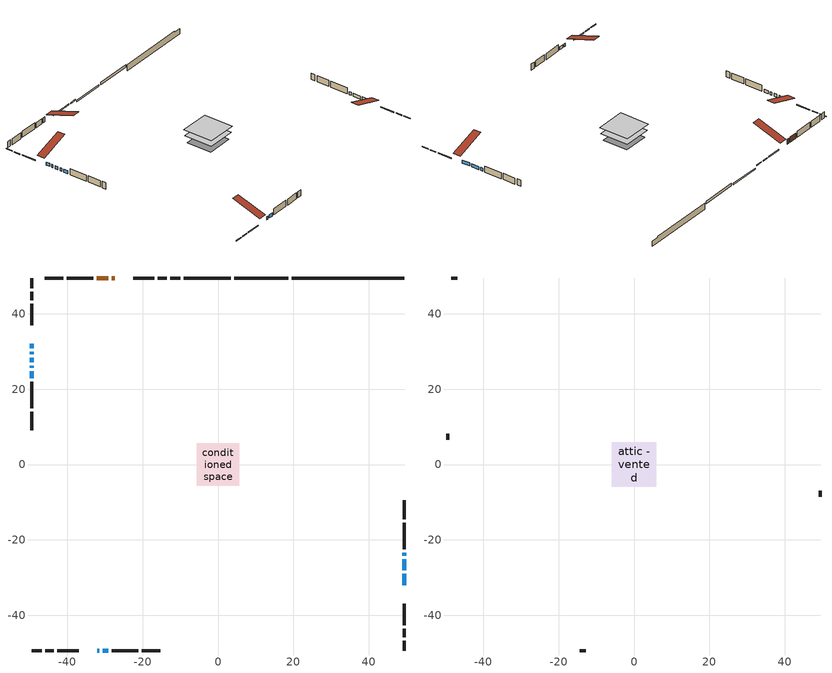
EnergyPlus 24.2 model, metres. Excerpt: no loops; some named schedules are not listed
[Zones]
conditioned space
 floor adiabatic (Floor2 construction): -2.59,-2.59 -2.59,2.59 2.59,2.59 2.59,-2.59 z1.01
 floor adiabatic (Floor3 construction): -1.99,-1.99 -1.99,1.99 1.99,1.99 1.99,-1.99 z1.01
 floor adiabatic (AdiabaticFloorConstruction): -5.69,-5.69 -5.69,5.69 5.69,5.69 5.69,-5.69 z1.01
 floor foundation (Slab1 construction): -5.1,-5.1 -5.1,5.1 5.1,5.1 5.1,-5.1 z-1.83
 floor foundation (Slab2 construction): -2.39,-2.39 -2.39,2.39 2.39,2.39 2.39,-2.39 z0
 floor foundation (Slab2 construction 1): -2.23,-2.23 -2.23,2.23 2.23,2.23 2.23,-2.23 z0
 wall outside (RimJoist1 construction): -9.99,49.49 -12.67,49.49 / -49.49,-49.49 -46.81,-49.49 / -49.49,49.49 -49.49,46.81 / 49.49,-49.49 49.49,-46.81 z1.01:1.31
 wall outside (RimJoist2 construction): -13.6,49.49 -15.95,49.49 / -45.88,-49.49 -43.53,-49.49 / -49.49,45.88 -49.49,43.53 / 49.49,-45.88 49.49,-43.53 z1.01:1.31
 wall outside (RimJoist3 construction): -16.87,49.49 -22.48,49.49 / -42.61,-49.49 -37,-49.49 / -49.49,42.61 -49.49,37 / 49.49,-42.61 49.49,-37 z1.01:1.31
 wall outside (AdiabaticWallConstruction 1): -27.38,49.49 -28.2,49.49 / -29.12,49.49 -32.22,49.49 z1.01:3.04
 wall outside (AdiabaticWallConstruction): -49.49,32.1 -49.49,30.79 / 49.49,-32.1 49.49,-29.03 / -49.49,29.87 -49.49,29.32 / -32.1,-49.49 -31.55,-49.49 / -49.49,28.4 -49.49,27.18 / -49.49,26.25 -49.49,25.63 / 49.49,-28.11 49.49,-25.17 / -30.63,-49.49 -29.1,-49.49 / -49.49,24.7 -49.49,22.87 / 49.49,-24.24 49.49,-23.36 z1.01:2.23
 wall outside (Wall1 construction): -33.15,49.49 -40.11,49.49 / -28.17,-49.49 -21.21,-49.49 / -49.49,21.94 -49.49,14.98 / 49.49,-22.43 49.49,-15.47 z1.01:3.45
 wall outside (Wall2 construction): -41.04,49.49 -46.04,49.49 / -20.28,-49.49 -15.28,-49.49 / -49.49,14.05 -49.49,9.05 / 49.49,-14.54 49.49,-9.54 z1.01:3.45
 wall foundation (FoundationWall1 construction): 19.62,49.49,-1.83 19.62,49.49,0.61 46.51,49.49,0.61 46.51,49.49,0.17 49.49,49.49,0.17 49.49,49.49,-1.83
 wall foundation (FoundationWall2 construction): 18.7,49.49 4.37,49.49 z0:1.01
 wall foundation (FoundationWall3 construction): 3.44,49.49 -9.06,49.49 z0:0.51
 window (WindowConstruction): -49.49,32.1 -49.49,30.79 z1.01:2.23
 window (WindowConstruction 7): 49.49,-32.1 49.49,-29.03 z1.01:2.23
 window (WindowConstruction 8): -49.49,29.87 -49.49,29.32 z1.01:2.23
 window (WindowConstruction 9): -32.1,-49.49 -31.55,-49.49 z1.01:2.23
 window (WindowConstruction 1): -49.49,28.39 -49.49,27.18 z1.01:2.23
 window (WindowConstruction 2): -49.49,26.25 -49.49,25.63 z1.01:2.23
 window (WindowConstruction 3): 49.49,-28.11 49.49,-25.17 z1.01:2.23
 window (WindowConstruction 4): -30.63,-49.49 -29.1,-49.49 z1.01:2.23
 window (WindowConstruction 5): -49.49,24.7 -49.49,22.87 z1.01:2.23
 window (WindowConstruction 6): 49.49,-24.24 49.49,-23.36 z1.01:2.23
 door (Door): -27.38,49.49 -28.19,49.49 z1.01:3.04
 door (Door 1): -29.12,49.49 -32.22,49.49 z1.01:3.04
 ceiling adiabatic (AdiabaticFloorConstruction): 5.69,-5.69 5.69,5.69 -5.69,5.69 -5.69,-5.69 z1.01
attic - vented
 floor to conditioned space (Floor1 construction Reversed): -5.94,-5.94 -5.94,5.94 5.94,5.94 5.94,-5.94 z3.45
 wall outside (Wall3 construction): -46.97,49.49 -48.57,49.49 / -14.35,-49.49 -12.75,-49.49 / -49.49,8.12 -49.49,6.53 / 49.49,-8.61 49.49,-7.01 z1.01:3.45
 roof outside (Roof1 construction): -26.46,49.49,3.45 -26.46,37.92,7.31 -23.4,37.92,7.31 -23.4,49.49,3.45; -33.02,-49.49,3.45 -33.02,-37.92,7.31 -36.08,-37.92,7.31 -36.08,-49.49,3.45; -49.49,33.02,3.45 -37.92,33.02,7.31 -37.92,36.08,7.31 -49.49,36.08,3.45; 49.49,-33.02,3.45 37.92,-33.02,7.31 37.92,-36.08,7.31 49.49,-36.08,3.45
[Building]
Building 1: Terrain=Suburbs
[Site:Location]
Saskatoon Intl AP_SK: Latitude {deg}=52.17; Longitude {deg}=-106.7; Time Zone {hr}=-6; Elevation {m}=504; Keep Site Location Information=Yes
[Site:GroundTemperature:Shallow]
-3.29371, -5.9198, -6.13011, -4.88389, 0.118965, 5.09852, 9.41553, 12.1502, 12.3826, 10.1583, 5.95142, 1.12462
[Site:WaterMainsTemperature]
Calculation Method=Schedule; Temperature Schedule=mains temperature schedule
[Material] Roughness=Rough; Thermal Absorptance=0.9
Name | Thickness {m} | Conductivity {W/m-K} | Density {kg/m3} | Specific Heat {J/kg-K} | Solar Absorptance | Visible Absorptance
asphalt or fiberglass shingles | 0.00635 | 0.162714 | 1121.4 | 1465.45 | 0.84 | 0.84
ceiling loosefill ins | 0.169333 | 0.0480833 | 16.02 | 1046.75 | 0.7 | 0.7
ceiling stud and cavity | 0.1397 | 0.0830756 | 65.682 | 1177.47 | 0.7 | 0.7
concrete 4.0 in. | 0.1016 | 1.803125 | 2242.8 | 837.4 | 0.7 | 0.7
concrete 8.0 in. | 0.2032 | 1.803125 | 2242.8 | 837.4 | 0.7 | 0.7
door material | 0.04445 | 0.20624 | 512.64 | 1214.23 | 0.7 | 0.7
door material 1 | 0.04445 | 0.053851 | 512.64 | 1214.23 | 0.7 | 0.7
exterior vertical ins | 0.00218552 | 0.029427 | 32.04 | 1214.23 | 0.7 | 0.7
exterior vertical ins 1 | 0.112337 | 0.029427 | 32.04 | 1214.23 | 0.7 | 0.7
exterior vertical ins 2 | 0.104409 | 0.029427 | 32.04 | 1214.23 | 0.7 | 0.7
floor covering | 0.0127 | 0.0433444 | 54.468 | 1339.84 | 0.6 | 0.6
floor rigid ins | 0.103632 | 0.029427 | 32.04 | 1214.23 | 0.7 | 0.7
floor rigid ins 1; wall rigid ins 1 | 0.512978 | 0.029427 | 32.04 | 1214.23 | 0.7 | 0.7
floor stud and cavity | 0.1397 | 0.200399 | 92.3553 | 1139.71 | 0.7 | 0.7
floor stud and cavity 1 | 0.1397 | 0.197408 | 92.3553 | 1139.71 | 0.7 | 0.7
floor stud and cavity 2 | 0.1397 | 1.75129 | 37.0049 | 1207.88 | 0.7 | 0.7
furniture material conditioned space 1 | 0.1524 | 0.115458 | 640.8 | 1214.23 | 0.6 | 0.6
gypsum board | 0.0127 | 0.160291 | 801 | 837.4 | 0.6 | 0.6
gypsum board 1 | 0.0127 | 0.160291 | 801 | 837.4 | 0.7 | 0.7
osb sheathing 0.5 in. | 0.0127 | 0.115458 | 512.64 | 1214.23 | 0.7 | 0.7
osb sheathing 0.75 in. | 0.01905 | 0.115458 | 512.64 | 1214.23 | 0.7 | 0.7
osb sheathing 2.0 in. | 0.0508 | 0.115458 | 512.64 | 1214.23 | 0.7 | 0.7
rim joist rigid ins; wall rigid ins | 0.051816 | 0.029427 | 32.04 | 1214.23 | 0.7 | 0.7
rim joist stud and cavity | 0.0508 | 0.044277 | 125.044 | 1163.47 | 0.6 | 0.6
rim joist stud and cavity 1 | 0.0508 | 0.271007 | 50.32683 | 1063.81 | 0.6 | 0.6
wall stud and cavity | 0.1397 | 0.114651 | 139.0536 | 1170.24 | 0.7 | 0.7
wall stud and cavity 1 | 0.1397 | 0.21045 | 139.0536 | 1170.24 | 0.7 | 0.7
wall stud and cavity 2 | 0.0889 | 6.1454 | 50.32683 | 1063.81 | 0.6 | 0.6
wall stud and cavity 3 | 0.0889 | 0.380278 | 52.3479 | 1209.89 | 0.7 | 0.7
wall stud and cavity 4 | 0.0889 | 0.391764 | 83.0341 | 1211.67 | 0.7 | 0.7
wood siding | 0.0254 | 0.102417 | 544.68 | 1172.36 | 0 | 0
wood siding 1 | 0.00254 | 0.102417 | 544.68 | 1172.36 | 0 | 0
wood siding 2; wood siding 3; wood siding 4 | 0.0254 | 0.102417 | 544.68 | 1172.36 | 0.7 | 0.7
[WindowMaterial:SimpleGlazingSystem]
Name | U-Factor {W/m2-K} | Solar Heat Gain Coefficient
WindowMaterial | 2.9378 | 0.65
WindowMaterial 1 | 2.9395 | 0.65
WindowMaterial 2 | 2.95937 | 0.63
WindowMaterial 3 | 2.887263 | 0.7
WindowMaterial 4 | 1.36215 | 0.48
WindowMaterial 5 | 2.95653 | 0.63
WindowMaterial 6 | 2.16275 | 0.57
WindowMaterial 7 | 2.151962 | 0.58
WindowMaterial 8 | 2.739635 | 0.55
WindowMaterial 9 | 5.05796 | 0.63
[Construction]
AdiabaticFloorConstruction: floor stud and cavity 2, floor rigid ins 1, osb sheathing 0.75 in., floor covering
AdiabaticWallConstruction: wood siding 3, wall rigid ins 1, wall stud and cavity 3, gypsum board
AdiabaticWallConstruction 1: wood siding 4, wall rigid ins 1, wall stud and cavity 3, gypsum board
Door: door material
Door 1: door material 1
Floor1 construction Reversed: gypsum board, ceiling stud and cavity, ceiling loosefill ins
Floor2 construction: floor stud and cavity, floor rigid ins, osb sheathing 0.75 in., floor covering
Floor3 construction: floor stud and cavity 1, floor rigid ins, osb sheathing 0.75 in., floor covering
FoundationWall1 construction; FoundationWall2 construction; FoundationWall3 construction: concrete 8.0 in., gypsum board 1
furniture construction conditioned space 1: furniture material conditioned space 1
PartitionWallConstruction: gypsum board, wall stud and cavity 4, gypsum board
RimJoist1 construction; RimJoist2 construction: wood siding 2, rim joist rigid ins, osb sheathing 2.0 in., rim joist stud and cavity
RimJoist3 construction: wood siding 2, rim joist stud and cavity 1
Roof1 construction: asphalt or fiberglass shingles
Slab1 construction; Slab2 construction; Slab2 construction 1: concrete 4.0 in.
Wall1 construction: wood siding, osb sheathing 0.5 in., wall stud and cavity, gypsum board
Wall2 construction: wood siding, wall rigid ins, osb sheathing 0.5 in., wall stud and cavity 1, gypsum board
Wall3 construction: wood siding 1, wall stud and cavity 2
WindowConstruction: WindowMaterial
WindowConstruction 1: WindowMaterial 1
WindowConstruction 2: WindowMaterial 2
WindowConstruction 3: WindowMaterial 3
WindowConstruction 4: WindowMaterial 4
WindowConstruction 5: WindowMaterial 5
WindowConstruction 6: WindowMaterial 6
WindowConstruction 7: WindowMaterial 7
WindowConstruction 8: WindowMaterial 8
WindowConstruction 9: WindowMaterial 9
[Zone] Multiplier=1; Part of Total Floor Area=Yes
Name | Volume {m3}
attic - vented | 88.5336
conditioned space | 584.1
[Space]
Name | Zone | Volume {m3}
attic - vented 1 | attic - vented | 88.5336
conditioned space 1 | conditioned space | 584.1
[ZoneInfiltration:EffectiveLeakageArea]
infil attic - vented 1: Zone or Space=attic - vented 1; Schedule=Always On Discrete; Effective Air Leakage Area {cm2}=4844.91; Stack Coefficient=0.000437942; Wind Coefficient=1.41393e-05
[ZoneMixing]
whole house fan mix: Zone or Space=attic - vented; Schedule=Always On Continuous; Design Flow Rate Calculation Method=Flow/Zone; Design Flow Rate {m3/s}=0; Source Zone or Space=conditioned space
[SurfaceProperty:ExposedFoundationPerimeter] Exposed Perimeter Calculation Method=TotalExposedPerimeter
Name | Total Exposed Perimeter {m}
Slab1 | 29.87
Slab2 | 14.326
Slab2 1 | 12.497
[InternalMass] Zone or ZoneList=conditioned space; Space or SpaceList=conditioned space 1
Name | Construction | Surface Area {m2}
furniture mass conditioned space 1 | furniture construction conditioned space 1 | 127.576
partition wall mass | PartitionWallConstruction | 276.3
[Lights]
interior lighting: Zone or ZoneList or Space or SpaceList=conditioned space 1; Schedule=interior lighting schedule; Design Level Calculation Method=LightingLevel; Lighting Level {W}=343.2; Return Air Fraction=0; Fraction Radiant=0.6; Fraction Visible=0.2; Fraction Replaceable=1
[People]
occupants: Zone or ZoneList or Space or SpaceList=conditioned space 1; Number of People Schedule=occupants schedule; Number of People Calculation Method=People; Number of People=3; Fraction Radiant=0.314171; Sensible Heat Fraction=0.56303; Activity Level Schedule=occupants activity schedule; Carbon Dioxide Generation Rate {m3/s-W}=0; Enable ASHRAE 55 Comfort Warnings=No; Mean Radiant Temperature Calculation Type=EnclosureAveraged
[ElectricEquipment] Zone or ZoneList or Space or SpaceList=conditioned space 1; Design Level Calculation Method=EquipmentLevel
Name | Schedule | Design Level {W} | Fraction Latent | Fraction Radiant | Fraction Lost
clothes dryer | clothes dryer schedule | 140.772 | 0.015 | 0.081 | 0.85
clothes washer | clothes washer schedule | 32.1985 | 0.03 | 0.162 | 0.7
cooking range | cooking range schedule | 215.147 | 0.08 | 0.432 | 0.2
dishwasher | dishwasher schedule | 66.8632 | 0.3 | 0.18 | 0.4
fridge | fridge schedule | 72.9452 | 0 | 0.6 | 0
mech vent house fan | mech vent house fan schedule | 0 | 0 | 0 | 1
mech vent house fan cfis | mech vent house fan cfis schedule | 0 | 0 | 0 | 0
misc plug loads | misc plug loads schedule | 494.7 | 0.045 | 0.513 | 0.1
whole house fan | Always On Discrete | 0 | 0 | 0 | 1
[OtherEquipment] Zone or ZoneList or Space or SpaceList=conditioned space 1; Design Level Calculation Method=EquipmentLevel
Name | Fuel Type | Schedule | Design Level {W} | Fraction Latent | Fraction Radiant | Fraction Lost
clothes dryer 1 | Electricity | clothes dryer schedule | 0 | 0.015 | 0.081 | 0.85
cooking range 1 | Electricity | cooking range schedule | 0 | 0.08 | 0.432 | 0.2
general water use latent | None | general water use schedule | 62.594 | 1 | 0 | 0
general water use sensible | None | general water use schedule | -61.6891 | 0 | 0.6 | 0
mech vent house fan latent load | None | Always On Discrete | 0 | 1 | 0 | 0
mech vent house fan sensible load | None | Always On Discrete | 0 | 0 | 0 | 0
water heater energy adjustment1 | Electricity | Always On Discrete | 0.01 | 0 | 0 | 1
[ZoneInfiltration:DesignFlowRate] Zone or ZoneList or Space or SpaceList=conditioned space 1; Schedule=Always On Discrete; Design Flow Rate Calculation Method=Flow/Zone; Design Flow Rate {m3/s}=0
infil flow; natural vent flow; whole house fan flow
[AvailabilityManager:Scheduled]
furnace airloop Availability Manager: Schedule=Always On Discrete
[Foundation:Kiva] Initial Indoor Air Temperature {C}=21; Wall Depth Below Slab {m}=0.2032; Custom Block X Position 1 {m}=0.2159; Custom Block Z Position 1 {m}=0
Name | Wall Height Above Grade {m} | Custom Block Material Name 1 | Custom Block Depth 1 {m}
Foundation Kiva 1 | 0.609996 | exterior vertical ins | 2.43998
Foundation Kiva 2 | 1.00999 | exterior vertical ins 1 | 1.00999
Foundation Kiva 3 | 0.509991 | exterior vertical ins 2 | 0.509991
[Foundation:Kiva:Settings]
Soil Conductivity {W/m-K}=0.849921; Soil Density {kg/m3}=1842.3; Soil Specific Heat {J/kg-K}=418.7; Ground Solar Absorptivity=0.9; Ground Thermal Absorptivity=0.9; Ground Surface Roughness {m}=0.03; Far-Field Width {m}=40; Deep-Ground Boundary Condition=ZeroFlux; Deep-Ground Depth {m}=40; Minimum Cell Dimension {m}=0.2; Maximum Cell Growth Coefficient=3; Simulation Timestep=Timestep
[Exterior:Lights]
exterior lighting: Schedule=exterior lighting schedule; Design Level {W}=75.6
[EnergyManagementSystem:GlobalVariable]
furnace_airloop_Fan_RTF
infil_program_Qfan
infil_program_Qinf
natural_vent_program_Qnv
natural_vent_program_Qwhf
[EnergyManagementSystem:Sensor]
Name | Output:Variable or Output:Meter Index Key | Output:Variable or Output:Meter
airflow_gain | infil flow | Infiltration Sensible Heat Gain Energy
airflow_gain_1 | natural vent flow | Infiltration Sensible Heat Gain Energy
airflow_gain_2 | whole house fan flow | Infiltration Sensible Heat Gain Energy
airflow_loss | infil flow | Infiltration Sensible Heat Loss Energy
airflow_loss_1 | natural vent flow | Infiltration Sensible Heat Loss Energy
airflow_loss_2 | whole house fan flow | Infiltration Sensible Heat Loss Energy
clg_load_cond |  | Cooling:EnergyTransfer:Zone:CONDITIONED SPACE
clg_sp_s; clg_sp_s_1 | cooling setpoint | Schedule Value
clothes_dryer_exhaust_0_sch_s | clothes dryer exhaust 0 schedule | Schedule Value
cool_season | cooling season schedule | Schedule Value
htg_load_cond |  | Heating:EnergyTransfer:Zone:CONDITIONED SPACE
htg_sp_s; htg_sp_s_1 | heating setpoint | Schedule Value
ig_ee_conv | clothes dryer | Electric Equipment Convective Heating Energy
ig_ee_conv_2 | cooking range | Electric Equipment Convective Heating Energy
ig_ee_conv_4 | fridge | Electric Equipment Convective Heating Energy
ig_ee_conv_5 | misc plug loads | Electric Equipment Convective Heating Energy
ig_ee_conv_6 | whole house fan | Electric Equipment Convective Heating Energy
ig_ee_rad | clothes dryer | Electric Equipment Radiant Heating Energy
ig_ee_rad_2 | cooking range | Electric Equipment Radiant Heating Energy
ig_ee_rad_4 | fridge | Electric Equipment Radiant Heating Energy
ig_ee_rad_5 | misc plug loads | Electric Equipment Radiant Heating Energy
ig_ee_rad_6 | whole house fan | Electric Equipment Radiant Heating Energy
ig_lgt_conv | interior lighting | Lights Convective Heating Energy
ig_lgt_rad | interior lighting | Lights Radiant Heating Energy
ig_lgt_vis | interior lighting | Lights Visible Radiation Heating Energy
ig_oe_conv | clothes dryer 1 | Other Equipment Convective Heating Energy
ig_oe_conv_1 | cooking range 1 | Other Equipment Convective Heating Energy
ig_oe_conv_2 | general water use latent | Other Equipment Convective Heating Energy
ig_oe_conv_3 | general water use sensible | Other Equipment Convective Heating Energy
ig_oe_conv_4 | water heater energy adjustment1 | Other Equipment Convective Heating Energy
ig_oe_rad | clothes dryer 1 | Other Equipment Radiant Heating Energy
ig_oe_rad_1 | cooking range 1 | Other Equipment Radiant Heating Energy
ig_oe_rad_2 | general water use latent | Other Equipment Radiant Heating Energy
ig_oe_rad_3 | general water use sensible | Other Equipment Radiant Heating Energy
ig_oe_rad_4 | water heater energy adjustment1 | Other Equipment Radiant Heating Energy
ig_ppl_conv | occupants | People Convective Heating Energy
ig_ppl_rad | occupants | People Radiant Heating Energy
im_conv | furniture mass conditioned space 1 | Surface Inside Face Convection Heat Gain Energy
im_conv_1 | partition wall mass | Surface Inside Face Convection Heat Gain Energy
im_ig | furniture mass conditioned space 1 | Surface Inside Face Internal Gains Radiation Heat Gain Energy
im_ig_1 | partition wall mass | Surface Inside Face Internal Gains Radiation Heat Gain Energy
im_lgt | furniture mass conditioned space 1 | Surface Inside Face Lights Radiation Heat Gain Energy
im_lgt_1 | partition wall mass | Surface Inside Face Lights Radiation Heat Gain Energy
im_sol | furniture mass conditioned space 1 | Surface Inside Face Solar Radiation Heat Gain Energy
im_sol_1 | partition wall mass | Surface Inside Face Solar Radiation Heat Gain Energy
im_surf | furniture mass conditioned space 1 | Surface Inside Face Net Surface Thermal Radiation Heat Gain Energy
im_surf_1 | partition wall mass | Surface Inside Face Net Surface Thermal Radiation Heat Gain Energy
mv_conv | mech vent house fan | Electric Equipment Convective Heating Energy
mv_conv_1 | mech vent house fan cfis | Electric Equipment Convective Heating Energy
mv_conv_2 | mech vent house fan latent load | Other Equipment Convective Heating Energy
mv_conv_3 | mech vent house fan sensible load | Other Equipment Convective Heating Energy
mv_rad | mech vent house fan | Electric Equipment Radiant Heating Energy
mv_rad_1 | mech vent house fan cfis | Electric Equipment Radiant Heating Energy
mv_rad_2 | mech vent house fan latent load | Other Equipment Radiant Heating Energy
mv_rad_3 | mech vent house fan sensible load | Other Equipment Radiant Heating Energy
natural_vent_s | natural vent schedule | Schedule Value
out_pb_s |  | Site Outdoor Air Barometric Pressure
out_wt_s |  | Site Outdoor Air Humidity Ratio
site_vw_s |  | Site Wind Speed
ss_back_out | Window1 | Surface Window Shortwave from Zone Back Out Window Heat Transfer Rate
ss_back_out_1 | Window10 | Surface Window Shortwave from Zone Back Out Window Heat Transfer Rate
ss_back_out_2 | Window13 | Surface Window Shortwave from Zone Back Out Window Heat Transfer Rate
ss_back_out_3 | Window15 | Surface Window Shortwave from Zone Back Out Window Heat Transfer Rate
ss_back_out_4 | Window2 | Surface Window Shortwave from Zone Back Out Window Heat Transfer Rate
ss_back_out_5 | Window3 | Surface Window Shortwave from Zone Back Out Window Heat Transfer Rate
ss_back_out_6 | Window4 | Surface Window Shortwave from Zone Back Out Window Heat Transfer Rate
ss_back_out_7 | Window5 | Surface Window Shortwave from Zone Back Out Window Heat Transfer Rate
ss_back_out_8 | Window7 | Surface Window Shortwave from Zone Back Out Window Heat Transfer Rate
ss_back_out_9 | Window9 | Surface Window Shortwave from Zone Back Out Window Heat Transfer Rate
ss_conv | Door1 | Surface Inside Face Convection Heat Gain Energy
ss_conv_1 | Door2 | Surface Inside Face Convection Heat Gain Energy
ss_conv_10 | Window7 | Surface Inside Face Convection Heat Gain Energy
ss_conv_11 | Window9 | Surface Inside Face Convection Heat Gain Energy
ss_conv_2 | Window1 | Surface Inside Face Convection Heat Gain Energy
ss_conv_3 | Window10 | Surface Inside Face Convection Heat Gain Energy
ss_conv_4 | Window13 | Surface Inside Face Convection Heat Gain Energy
ss_conv_5 | Window15 | Surface Inside Face Convection Heat Gain Energy
ss_conv_6 | Window2 | Surface Inside Face Convection Heat Gain Energy
ss_conv_7 | Window3 | Surface Inside Face Convection Heat Gain Energy
ss_conv_8 | Window4 | Surface Inside Face Convection Heat Gain Energy
ss_conv_9 | Window5 | Surface Inside Face Convection Heat Gain Energy
ss_ig | Door1 | Surface Inside Face Internal Gains Radiation Heat Gain Energy
ss_ig_1 | Door2 | Surface Inside Face Internal Gains Radiation Heat Gain Energy
ss_ig_10 | Window7 | Surface Inside Face Internal Gains Radiation Heat Gain Energy
ss_ig_11 | Window9 | Surface Inside Face Internal Gains Radiation Heat Gain Energy
ss_ig_2 | Window1 | Surface Inside Face Internal Gains Radiation Heat Gain Energy
ss_ig_3 | Window10 | Surface Inside Face Internal Gains Radiation Heat Gain Energy
ss_ig_4 | Window13 | Surface Inside Face Internal Gains Radiation Heat Gain Energy
ss_ig_5 | Window15 | Surface Inside Face Internal Gains Radiation Heat Gain Energy
ss_ig_6 | Window2 | Surface Inside Face Internal Gains Radiation Heat Gain Energy
ss_ig_7 | Window3 | Surface Inside Face Internal Gains Radiation Heat Gain Energy
ss_ig_8 | Window4 | Surface Inside Face Internal Gains Radiation Heat Gain Energy
ss_ig_9 | Window5 | Surface Inside Face Internal Gains Radiation Heat Gain Energy
ss_lgt | Door1 | Surface Inside Face Lights Radiation Heat Gain Energy
ss_lgt_1 | Door2 | Surface Inside Face Lights Radiation Heat Gain Energy
ss_sol | Door1 | Surface Inside Face Solar Radiation Heat Gain Energy
ss_sol_1 | Door2 | Surface Inside Face Solar Radiation Heat Gain Energy
ss_surf | Door1 | Surface Inside Face Net Surface Thermal Radiation Heat Gain Energy
ss_surf_1 | Door2 | Surface Inside Face Net Surface Thermal Radiation Heat Gain Energy
ss_surf_10 | Window7 | Surface Inside Face Net Surface Thermal Radiation Heat Gain Energy
ss_surf_11 | Window9 | Surface Inside Face Net Surface Thermal Radiation Heat Gain Energy
ss_surf_2 | Window1 | Surface Inside Face Net Surface Thermal Radiation Heat Gain Energy
ss_surf_3 | Window10 | Surface Inside Face Net Surface Thermal Radiation Heat Gain Energy
ss_surf_4 | Window13 | Surface Inside Face Net Surface Thermal Radiation Heat Gain Energy
ss_surf_5 | Window15 | Surface Inside Face Net Surface Thermal Radiation Heat Gain Energy
ss_surf_6 | Window2 | Surface Inside Face Net Surface Thermal Radiation Heat Gain Energy
ss_surf_7 | Window3 | Surface Inside Face Net Surface Thermal Radiation Heat Gain Energy
ss_surf_8 | Window4 | Surface Inside Face Net Surface Thermal Radiation Heat Gain Energy
ss_surf_9 | Window5 | Surface Inside Face Net Surface Thermal Radiation Heat Gain Energy
ss_trans_in | Window1 | Surface Window Transmitted Solar Radiation Rate
ss_trans_in_1 | Window10 | Surface Window Transmitted Solar Radiation Rate
ss_trans_in_2 | Window13 | Surface Window Transmitted Solar Radiation Rate
ss_trans_in_3 | Window15 | Surface Window Transmitted Solar Radiation Rate
ss_trans_in_4 | Window2 | Surface Window Transmitted Solar Radiation Rate
ss_trans_in_5 | Window3 | Surface Window Transmitted Solar Radiation Rate
ss_trans_in_6 | Window4 | Surface Window Transmitted Solar Radiation Rate
ss_trans_in_7 | Window5 | Surface Window Transmitted Solar Radiation Rate
ss_trans_in_8 | Window7 | Surface Window Transmitted Solar Radiation Rate
ss_trans_in_9 | Window9 | Surface Window Transmitted Solar Radiation Rate
ss_trans_out | Window1 | Surface Inside Face Initial Transmitted Diffuse Transmitted Out Window Solar Radiation Rate
ss_trans_out_1 | Window10 | Surface Inside Face Initial Transmitted Diffuse Transmitted Out Window Solar Radiation Rate
ss_trans_out_2 | Window13 | Surface Inside Face Initial Transmitted Diffuse Transmitted Out Window Solar Radiation Rate
ss_trans_out_3 | Window15 | Surface Inside Face Initial Transmitted Diffuse Transmitted Out Window Solar Radiation Rate
ss_trans_out_4 | Window2 | Surface Inside Face Initial Transmitted Diffuse Transmitted Out Window Solar Radiation Rate
ss_trans_out_5 | Window3 | Surface Inside Face Initial Transmitted Diffuse Transmitted Out Window Solar Radiation Rate
ss_trans_out_6 | Window4 | Surface Inside Face Initial Transmitted Diffuse Transmitted Out Window Solar Radiation Rate
ss_trans_out_7 | Window5 | Surface Inside Face Initial Transmitted Diffuse Transmitted Out Window Solar Radiation Rate
ss_trans_out_8 | Window7 | Surface Inside Face Initial Transmitted Diffuse Transmitted Out Window Solar Radiation Rate
ss_trans_out_9 | Window9 | Surface Inside Face Initial Transmitted Diffuse Transmitted Out Window Solar Radiation Rate
s_conv | Floor1 | Surface Inside Face Convection Heat Gain Energy
s_conv_1 | Floor2 | Surface Inside Face Convection Heat Gain Energy
s_conv_10 | RimJoist1:270 | Surface Inside Face Convection Heat Gain Energy
s_conv_11 | RimJoist1:90 | Surface Inside Face Convection Heat Gain Energy
s_conv_12 | RimJoist2:0 | Surface Inside Face Convection Heat Gain Energy
s_conv_13 | RimJoist2:180 | Surface Inside Face Convection Heat Gain Energy
